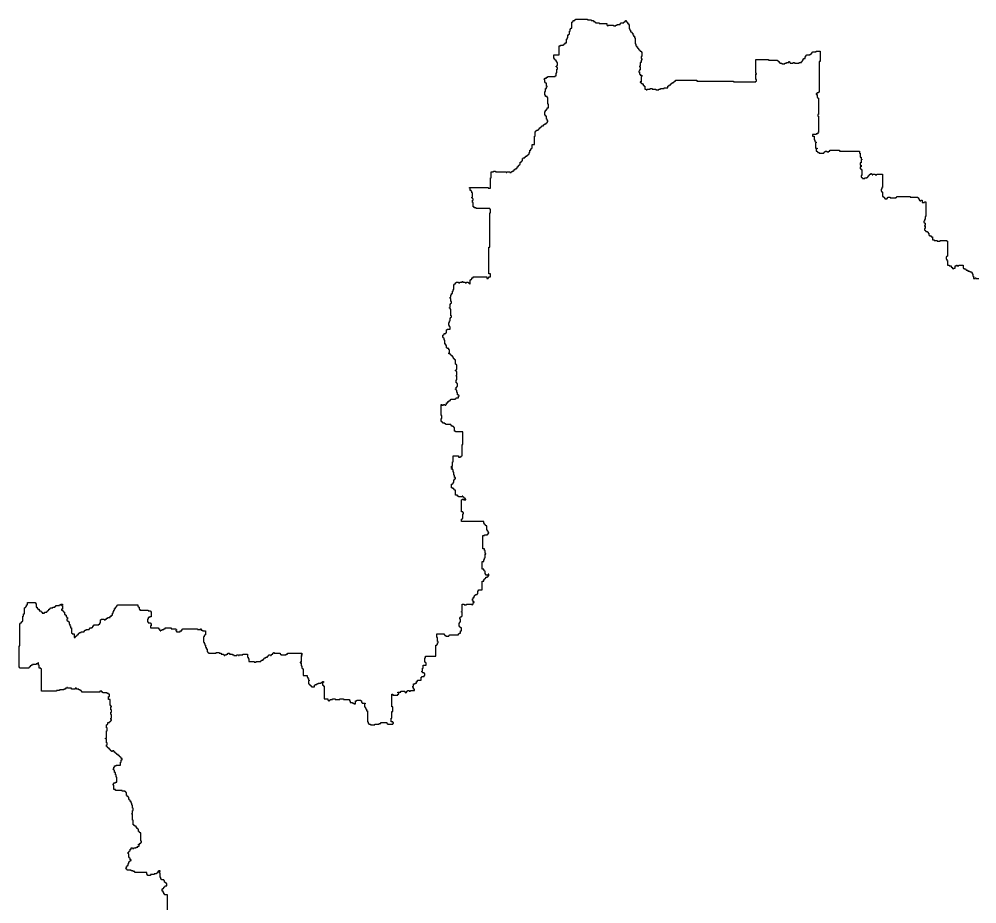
# Model space of a CAD drawing. Header units: inches. Extents: x -98695 to 376223, y 1122520 to 1501782.
# Drawn here: x -97800 to -58184, y 1449612 to 1486235 of the extents above; entities that cross this region are included whole.
import ezdxf

# ---------------------------------------------------------------- set-up
doc = ezdxf.new("R2010")
doc.units = ezdxf.units.IN
doc.header["$MEASUREMENT"] = 0
doc.layers.add('subs1', color=7, linetype='Continuous', true_color=0xc8dcf7)

msp = doc.modelspace()

# ---------------------------------------------------------------- linework, layer by layer
at = {"layer": 'subs1'}
msp.add_polyline3d([(-91662, 1449219, 0), (-91662, 1449990, 0), (-91785, 1449990, 0), (-91785, 1450021, 0), (-91816, 1450021, 0), (-91816, 1450082, 0), (-91847, 1450082, 0), (-91847, 1450144, 0), (-91878, 1450144, 0), (-91878, 1450236, 0), (-91847, 1450236, 0), (-91847, 1450267, 0), (-91816, 1450267, 0), (-91816, 1450298, 0), (-91785, 1450298, 0), (-91785, 1450329, 0), (-91754, 1450329, 0), (-91754, 1450360, 0), (-91693, 1450360, 0), (-91693, 1450452, 0), (-91723, 1450452, 0), (-91723, 1450483, 0), (-91754, 1450483, 0), (-91754, 1450514, 0), (-91785, 1450514, 0), (-91785, 1450576, 0), (-91816, 1450576, 0), (-91816, 1450607, 0), (-91909, 1450607, 0), (-91909, 1450637, 0), (-91939, 1450637, 0), (-91939, 1450699, 0), (-91970, 1450699, 0), (-91970, 1450884, 0), (-92001, 1450884, 0), (-92001, 1450946, 0), (-91970, 1450946, 0), (-91970, 1450977, 0), (-92032, 1450977, 0), (-92032, 1450946, 0), (-92063, 1450946, 0), (-92063, 1450915, 0), (-92094, 1450915, 0), (-92094, 1450884, 0), (-92124, 1450884, 0), (-92124, 1450853, 0), (-92217, 1450853, 0), (-92217, 1450823, 0), (-92371, 1450823, 0), (-92371, 1450792, 0), (-92495, 1450792, 0), (-92495, 1450823, 0), (-92525, 1450823, 0), (-92525, 1450915, 0), (-93019, 1450915, 0), (-93019, 1450946, 0), (-93081, 1450946, 0), (-93081, 1450977, 0), (-93173, 1450977, 0), (-93173, 1451008, 0), (-93327, 1451008, 0), (-93327, 1451038, 0), (-93358, 1451038, 0), (-93358, 1451069, 0), (-93389, 1451069, 0), (-93389, 1451100, 0), (-93358, 1451100, 0), (-93358, 1451162, 0), (-93327, 1451162, 0), (-93327, 1451193, 0), (-93297, 1451193, 0), (-93297, 1451285, 0), (-93266, 1451285, 0), (-93266, 1451347, 0), (-93235, 1451347, 0), (-93235, 1451378, 0), (-93204, 1451378, 0), (-93204, 1451409, 0), (-93173, 1451409, 0), (-93173, 1451439, 0), (-93204, 1451439, 0), (-93204, 1451501, 0), (-93235, 1451501, 0), (-93235, 1451532, 0), (-93266, 1451532, 0), (-93266, 1451686, 0), (-93297, 1451686, 0), (-93297, 1451748, 0), (-93266, 1451748, 0), (-93266, 1451779, 0), (-93235, 1451779, 0), (-93235, 1451810, 0), (-93204, 1451810, 0), (-93204, 1451871, 0), (-93173, 1451871, 0), (-93173, 1451933, 0), (-93112, 1451933, 0), (-93112, 1451902, 0), (-93050, 1451902, 0), (-93050, 1451933, 0), (-92957, 1451933, 0), (-92957, 1451964, 0), (-92896, 1451964, 0), (-92896, 1451995, 0), (-92834, 1451995, 0), (-92834, 1452056, 0), (-92865, 1452056, 0), (-92865, 1452087, 0), (-92803, 1452087, 0), (-92803, 1452118, 0), (-92772, 1452118, 0), (-92772, 1452149, 0), (-92741, 1452149, 0), (-92741, 1452211, 0), (-92772, 1452211, 0), (-92772, 1452550, 0), (-92803, 1452550, 0), (-92803, 1452581, 0), (-92834, 1452581, 0), (-92834, 1452612, 0), (-92865, 1452612, 0), (-92865, 1452704, 0), (-92896, 1452704, 0), (-92896, 1452735, 0), (-92926, 1452735, 0), (-92926, 1452766, 0), (-92957, 1452766, 0), (-92957, 1452828, 0), (-93019, 1452828, 0), (-93019, 1452858, 0), (-93050, 1452858, 0), (-93050, 1452889, 0), (-93081, 1452889, 0), (-93081, 1453074, 0), (-93112, 1453074, 0), (-93112, 1453321, 0), (-93142, 1453321, 0), (-93142, 1453352, 0), (-93112, 1453352, 0), (-93112, 1453475, 0), (-93081, 1453475, 0), (-93081, 1453568, 0), (-93112, 1453568, 0), (-93112, 1453691, 0), (-93142, 1453691, 0), (-93142, 1453784, 0), (-93173, 1453784, 0), (-93173, 1453846, 0), (-93204, 1453846, 0), (-93204, 1453907, 0), (-93235, 1453907, 0), (-93235, 1453938, 0), (-93266, 1453938, 0), (-93266, 1454031, 0), (-93297, 1454031, 0), (-93297, 1454061, 0), (-93327, 1454061, 0), (-93327, 1454092, 0), (-93358, 1454092, 0), (-93358, 1454216, 0), (-93389, 1454216, 0), (-93389, 1454247, 0), (-93420, 1454247, 0), (-93420, 1454277, 0), (-93543, 1454277, 0), (-93543, 1454308, 0), (-93821, 1454308, 0), (-93821, 1454339, 0), (-93883, 1454339, 0), (-93883, 1454524, 0), (-93914, 1454524, 0), (-93914, 1454586, 0), (-93883, 1454586, 0), (-93883, 1454617, 0), (-93821, 1454617, 0), (-93821, 1454648, 0), (-93759, 1454648, 0), (-93759, 1454863, 0), (-93790, 1454863, 0), (-93790, 1454956, 0), (-93821, 1454956, 0), (-93821, 1455049, 0), (-93852, 1455049, 0), (-93852, 1455141, 0), (-93883, 1455141, 0), (-93883, 1455172, 0), (-93914, 1455172, 0), (-93914, 1455203, 0), (-93883, 1455203, 0), (-93883, 1455264, 0), (-93852, 1455264, 0), (-93852, 1455326, 0), (-93790, 1455326, 0), (-93790, 1455357, 0), (-93605, 1455357, 0), (-93605, 1455480, 0), (-93574, 1455480, 0), (-93574, 1455573, 0), (-93543, 1455573, 0), (-93543, 1455635, 0), (-93574, 1455635, 0), (-93574, 1455665, 0), (-93605, 1455665, 0), (-93605, 1455696, 0), (-93636, 1455696, 0), (-93636, 1455727, 0), (-93667, 1455727, 0), (-93667, 1455758, 0), (-93698, 1455758, 0), (-93698, 1455789, 0), (-93759, 1455789, 0), (-93759, 1455820, 0), (-93790, 1455820, 0), (-93790, 1455851, 0), (-93821, 1455851, 0), (-93821, 1455881, 0), (-93852, 1455881, 0), (-93852, 1455912, 0), (-93883, 1455912, 0), (-93883, 1455943, 0), (-93944, 1455943, 0), (-93944, 1455912, 0), (-93975, 1455912, 0), (-93975, 1455943, 0), (-94006, 1455943, 0), (-94006, 1455974, 0), (-94037, 1455974, 0), (-94037, 1456005, 0), (-94068, 1456005, 0), (-94068, 1456036, 0), (-94099, 1456036, 0), (-94099, 1456067, 0), (-94129, 1456067, 0), (-94129, 1456097, 0), (-94160, 1456097, 0), (-94160, 1456128, 0), (-94191, 1456128, 0), (-94191, 1456190, 0), (-94160, 1456190, 0), (-94160, 1456282, 0), (-94191, 1456282, 0), (-94191, 1456437, 0), (-94222, 1456437, 0), (-94222, 1456468, 0), (-94191, 1456468, 0), (-94191, 1456776, 0), (-94160, 1456776, 0), (-94160, 1456899, 0), (-94191, 1456899, 0), (-94191, 1457023, 0), (-94160, 1457023, 0), (-94160, 1457054, 0), (-94129, 1457054, 0), (-94129, 1457115, 0), (-94068, 1457115, 0), (-94068, 1457146, 0), (-94037, 1457146, 0), (-94037, 1457177, 0), (-94006, 1457177, 0), (-94006, 1457208, 0), (-93975, 1457208, 0), (-93975, 1457239, 0), (-94006, 1457239, 0), (-94006, 1457300, 0), (-93975, 1457300, 0), (-93975, 1457455, 0), (-94006, 1457455, 0), (-94006, 1457547, 0), (-93975, 1457547, 0), (-93975, 1457640, 0), (-94006, 1457640, 0), (-94006, 1457763, 0), (-93975, 1457763, 0), (-93975, 1457794, 0), (-94006, 1457794, 0), (-94006, 1457825, 0), (-94037, 1457825, 0), (-94037, 1458072, 0), (-94099, 1458072, 0), (-94099, 1458195, 0), (-94068, 1458195, 0), (-94068, 1458287, 0), (-94099, 1458287, 0), (-94099, 1458318, 0), (-94160, 1458318, 0), (-94160, 1458349, 0), (-94345, 1458349, 0), (-94345, 1458380, 0), (-94376, 1458380, 0), (-94376, 1458411, 0), (-94469, 1458411, 0), (-94469, 1458380, 0), (-95209, 1458380, 0), (-95209, 1458411, 0), (-95240, 1458411, 0), (-95240, 1458442, 0), (-95271, 1458442, 0), (-95271, 1458473, 0), (-95333, 1458473, 0), (-95333, 1458503, 0), (-95425, 1458503, 0), (-95425, 1458534, 0), (-95487, 1458534, 0), (-95487, 1458503, 0), (-95641, 1458503, 0), (-95641, 1458534, 0), (-95795, 1458534, 0), (-95795, 1458565, 0), (-95826, 1458565, 0), (-95826, 1458534, 0), (-95888, 1458534, 0), (-95888, 1458503, 0), (-95949, 1458503, 0), (-95949, 1458473, 0), (-96135, 1458473, 0), (-96135, 1458442, 0), (-96258, 1458442, 0), (-96258, 1458411, 0), (-96875, 1458411, 0), (-96875, 1459336, 0), (-96906, 1459336, 0), (-96906, 1459367, 0), (-96967, 1459367, 0), (-96967, 1459491, 0), (-96998, 1459491, 0), (-96998, 1459583, 0), (-97029, 1459583, 0), (-97029, 1459552, 0), (-97091, 1459552, 0), (-97091, 1459521, 0), (-97245, 1459521, 0), (-97245, 1459491, 0), (-97307, 1459491, 0), (-97307, 1459460, 0), (-97338, 1459460, 0), (-97338, 1459429, 0), (-97368, 1459429, 0), (-97368, 1459398, 0), (-97399, 1459398, 0), (-97399, 1459367, 0), (-97769, 1459367, 0), (-97769, 1459398, 0), (-97800, 1459398, 0), (-97800, 1460293, 0), (-97769, 1460293, 0), (-97769, 1461218, 0), (-97739, 1461218, 0), (-97739, 1461249, 0), (-97708, 1461249, 0), (-97708, 1461280, 0), (-97677, 1461280, 0), (-97677, 1461310, 0), (-97646, 1461310, 0), (-97646, 1461526, 0), (-97615, 1461526, 0), (-97615, 1461619, 0), (-97584, 1461619, 0), (-97584, 1461866, 0), (-97553, 1461866, 0), (-97553, 1461897, 0), (-97523, 1461897, 0), (-97523, 1461927, 0), (-97492, 1461927, 0), (-97492, 1461989, 0), (-97461, 1461989, 0), (-97461, 1462082, 0), (-97122, 1462082, 0), (-97122, 1462051, 0), (-97091, 1462051, 0), (-97091, 1461897, 0), (-97060, 1461897, 0), (-97060, 1461835, 0), (-97029, 1461835, 0), (-97029, 1461804, 0), (-96967, 1461804, 0), (-96967, 1461742, 0), (-96906, 1461742, 0), (-96906, 1461711, 0), (-96875, 1461711, 0), (-96875, 1461681, 0), (-96844, 1461681, 0), (-96844, 1461650, 0), (-96751, 1461650, 0), (-96751, 1461681, 0), (-96659, 1461681, 0), (-96659, 1461711, 0), (-96628, 1461711, 0), (-96628, 1461742, 0), (-96597, 1461742, 0), (-96597, 1461773, 0), (-96566, 1461773, 0), (-96566, 1461804, 0), (-96536, 1461804, 0), (-96536, 1461835, 0), (-96505, 1461835, 0), (-96505, 1461866, 0), (-96412, 1461866, 0), (-96412, 1461897, 0), (-96320, 1461897, 0), (-96320, 1461927, 0), (-96289, 1461927, 0), (-96289, 1461958, 0), (-96135, 1461958, 0), (-96135, 1461989, 0), (-96073, 1461989, 0), (-96073, 1462020, 0), (-96011, 1462020, 0), (-96011, 1461989, 0), (-96042, 1461989, 0), (-96042, 1461958, 0), (-96011, 1461958, 0), (-96011, 1461804, 0), (-96042, 1461804, 0), (-96042, 1461773, 0), (-96011, 1461773, 0), (-96011, 1461742, 0), (-95980, 1461742, 0), (-95980, 1461711, 0), (-95949, 1461711, 0), (-95949, 1461681, 0), (-95919, 1461681, 0), (-95919, 1461588, 0), (-95888, 1461588, 0), (-95888, 1461557, 0), (-95857, 1461557, 0), (-95857, 1461496, 0), (-95826, 1461496, 0), (-95826, 1461465, 0), (-95795, 1461465, 0), (-95795, 1461403, 0), (-95826, 1461403, 0), (-95826, 1461341, 0), (-95795, 1461341, 0), (-95795, 1461310, 0), (-95764, 1461310, 0), (-95764, 1461280, 0), (-95734, 1461280, 0), (-95734, 1461187, 0), (-95703, 1461187, 0), (-95703, 1461125, 0), (-95672, 1461125, 0), (-95672, 1461033, 0), (-95641, 1461033, 0), (-95641, 1460817, 0), (-95610, 1460817, 0), (-95610, 1460786, 0), (-95518, 1460786, 0), (-95518, 1460632, 0), (-95487, 1460632, 0), (-95487, 1460663, 0), (-95456, 1460663, 0), (-95456, 1460694, 0), (-95425, 1460694, 0), (-95425, 1460724, 0), (-95394, 1460724, 0), (-95394, 1460755, 0), (-95363, 1460755, 0), (-95363, 1460786, 0), (-95333, 1460786, 0), (-95333, 1460817, 0), (-95302, 1460817, 0), (-95302, 1460848, 0), (-95240, 1460848, 0), (-95240, 1460879, 0), (-95117, 1460879, 0), (-95117, 1460909, 0), (-95086, 1460909, 0), (-95086, 1460940, 0), (-95024, 1460940, 0), (-95024, 1460971, 0), (-94901, 1460971, 0), (-94901, 1461002, 0), (-94870, 1461002, 0), (-94870, 1461033, 0), (-94777, 1461033, 0), (-94777, 1461064, 0), (-94746, 1461064, 0), (-94746, 1461125, 0), (-94716, 1461125, 0), (-94716, 1461156, 0), (-94500, 1461156, 0), (-94500, 1461187, 0), (-94469, 1461187, 0), (-94469, 1461249, 0), (-94438, 1461249, 0), (-94438, 1461372, 0), (-94407, 1461372, 0), (-94407, 1461403, 0), (-94284, 1461403, 0), (-94284, 1461372, 0), (-94222, 1461372, 0), (-94222, 1461403, 0), (-94191, 1461403, 0), (-94191, 1461434, 0), (-94129, 1461434, 0), (-94129, 1461465, 0), (-94037, 1461465, 0), (-94037, 1461526, 0), (-93975, 1461526, 0), (-93975, 1461557, 0), (-93944, 1461557, 0), (-93944, 1461650, 0), (-93914, 1461650, 0), (-93914, 1461711, 0), (-93883, 1461711, 0), (-93883, 1461773, 0), (-93852, 1461773, 0), (-93852, 1461835, 0), (-93821, 1461835, 0), (-93821, 1461897, 0), (-93790, 1461897, 0), (-93790, 1461927, 0), (-93759, 1461927, 0), (-93759, 1461958, 0), (-93728, 1461958, 0), (-93728, 1461989, 0), (-92896, 1461989, 0), (-92896, 1461927, 0), (-92865, 1461927, 0), (-92865, 1461897, 0), (-92834, 1461897, 0), (-92834, 1461804, 0), (-92803, 1461804, 0), (-92803, 1461773, 0), (-92464, 1461773, 0), (-92464, 1461742, 0), (-92371, 1461742, 0), (-92371, 1461711, 0), (-92340, 1461711, 0), (-92340, 1461496, 0), (-92402, 1461496, 0), (-92402, 1461465, 0), (-92464, 1461465, 0), (-92464, 1461403, 0), (-92495, 1461403, 0), (-92495, 1461280, 0), (-92464, 1461280, 0), (-92464, 1461249, 0), (-92371, 1461249, 0), (-92371, 1461218, 0), (-92340, 1461218, 0), (-92340, 1461125, 0), (-92371, 1461125, 0), (-92371, 1461033, 0), (-92032, 1461033, 0), (-92032, 1461002, 0), (-92001, 1461002, 0), (-92001, 1460940, 0), (-91970, 1460940, 0), (-91970, 1460909, 0), (-91939, 1460909, 0), (-91939, 1460940, 0), (-91878, 1460940, 0), (-91878, 1460971, 0), (-91816, 1460971, 0), (-91816, 1461002, 0), (-91754, 1461002, 0), (-91754, 1461033, 0), (-91508, 1461033, 0), (-91508, 1461002, 0), (-91322, 1461002, 0), (-91322, 1460971, 0), (-91292, 1460971, 0), (-91292, 1460940, 0), (-91322, 1460940, 0), (-91322, 1460909, 0), (-91292, 1460909, 0), (-91292, 1460879, 0), (-91137, 1460879, 0), (-91137, 1460909, 0), (-91076, 1460909, 0), (-91076, 1460971, 0), (-91045, 1460971, 0), (-91045, 1461002, 0), (-90428, 1461002, 0), (-90428, 1460971, 0), (-90304, 1460971, 0), (-90304, 1461002, 0), (-90274, 1461002, 0), (-90274, 1460940, 0), (-90212, 1460940, 0), (-90212, 1460909, 0), (-90089, 1460909, 0), (-90089, 1460755, 0), (-90119, 1460755, 0), (-90119, 1460724, 0), (-90150, 1460724, 0), (-90150, 1460663, 0), (-90181, 1460663, 0), (-90181, 1460447, 0), (-90150, 1460447, 0), (-90150, 1460385, 0), (-90119, 1460385, 0), (-90119, 1460323, 0), (-90089, 1460323, 0), (-90089, 1460231, 0), (-90058, 1460231, 0), (-90058, 1460169, 0), (-90027, 1460169, 0), (-90027, 1460046, 0), (-89996, 1460046, 0), (-89996, 1460015, 0), (-89965, 1460015, 0), (-89965, 1459984, 0), (-89657, 1459984, 0), (-89657, 1460015, 0), (-89533, 1460015, 0), (-89533, 1459984, 0), (-89441, 1459984, 0), (-89441, 1459953, 0), (-89348, 1459953, 0), (-89348, 1459922, 0), (-89317, 1459922, 0), (-89317, 1459892, 0), (-89287, 1459892, 0), (-89287, 1459922, 0), (-89225, 1459922, 0), (-89225, 1459953, 0), (-89163, 1459953, 0), (-89163, 1459984, 0), (-89101, 1459984, 0), (-89101, 1459953, 0), (-88978, 1459953, 0), (-88978, 1459922, 0), (-88916, 1459922, 0), (-88916, 1459892, 0), (-88793, 1459892, 0), (-88793, 1459922, 0), (-88731, 1459922, 0), (-88731, 1459892, 0), (-88700, 1459892, 0), (-88700, 1459922, 0), (-88546, 1459922, 0), (-88546, 1459953, 0), (-88361, 1459953, 0), (-88361, 1459830, 0), (-88330, 1459830, 0), (-88330, 1459768, 0), (-88299, 1459768, 0), (-88299, 1459645, 0), (-88084, 1459645, 0), (-88084, 1459614, 0), (-87991, 1459614, 0), (-87991, 1459645, 0), (-87806, 1459645, 0), (-87806, 1459676, 0), (-87775, 1459676, 0), (-87775, 1459706, 0), (-87713, 1459706, 0), (-87713, 1459737, 0), (-87683, 1459737, 0), (-87683, 1459768, 0), (-87652, 1459768, 0), (-87652, 1459799, 0), (-87590, 1459799, 0), (-87590, 1459830, 0), (-87528, 1459830, 0), (-87528, 1459861, 0), (-87497, 1459861, 0), (-87497, 1459892, 0), (-87467, 1459892, 0), (-87467, 1459922, 0), (-87405, 1459922, 0), (-87405, 1459892, 0), (-87374, 1459892, 0), (-87374, 1459922, 0), (-87343, 1459922, 0), (-87343, 1459953, 0), (-87312, 1459953, 0), (-87312, 1459984, 0), (-87281, 1459984, 0), (-87281, 1460015, 0), (-87251, 1460015, 0), (-87251, 1459984, 0), (-87004, 1459984, 0), (-87004, 1459953, 0), (-86973, 1459953, 0), (-86973, 1459922, 0), (-86757, 1459922, 0), (-86757, 1459953, 0), (-86695, 1459953, 0), (-86695, 1459984, 0), (-86109, 1459984, 0), (-86109, 1459922, 0), (-86140, 1459922, 0), (-86140, 1459892, 0), (-86109, 1459892, 0), (-86109, 1459861, 0), (-86140, 1459861, 0), (-86140, 1459614, 0), (-86171, 1459614, 0), (-86171, 1459583, 0), (-86140, 1459583, 0), (-86140, 1459460, 0), (-86109, 1459460, 0), (-86109, 1459367, 0), (-86078, 1459367, 0), (-86078, 1459336, 0), (-86048, 1459336, 0), (-86048, 1459059, 0), (-85893, 1459059, 0), (-85893, 1458997, 0), (-85863, 1458997, 0), (-85863, 1458935, 0), (-85832, 1458935, 0), (-85832, 1458874, 0), (-85801, 1458874, 0), (-85801, 1458843, 0), (-85832, 1458843, 0), (-85832, 1458719, 0), (-85801, 1458719, 0), (-85801, 1458688, 0), (-85770, 1458688, 0), (-85770, 1458658, 0), (-85739, 1458658, 0), (-85739, 1458627, 0), (-85708, 1458627, 0), (-85708, 1458596, 0), (-85585, 1458596, 0), (-85585, 1458658, 0), (-85554, 1458658, 0), (-85554, 1458688, 0), (-85492, 1458688, 0), (-85492, 1458719, 0), (-85431, 1458719, 0), (-85431, 1458750, 0), (-85307, 1458750, 0), (-85307, 1458781, 0), (-85246, 1458781, 0), (-85246, 1458658, 0), (-85215, 1458658, 0), (-85215, 1458627, 0), (-85184, 1458627, 0), (-85184, 1458102, 0), (-85030, 1458102, 0), (-85030, 1458041, 0), (-84999, 1458041, 0), (-84999, 1458010, 0), (-84968, 1458010, 0), (-84968, 1458041, 0), (-84937, 1458041, 0), (-84937, 1458072, 0), (-84845, 1458072, 0), (-84845, 1458102, 0), (-84721, 1458102, 0), (-84721, 1458072, 0), (-84536, 1458072, 0), (-84536, 1458102, 0), (-84382, 1458102, 0), (-84382, 1458072, 0), (-84135, 1458072, 0), (-84135, 1458010, 0), (-84104, 1458010, 0), (-84104, 1457948, 0), (-84012, 1457948, 0), (-84012, 1457917, 0), (-83950, 1457917, 0), (-83950, 1457886, 0), (-83888, 1457886, 0), (-83888, 1458010, 0), (-83827, 1458010, 0), (-83827, 1458041, 0), (-83672, 1458041, 0), (-83672, 1458010, 0), (-83642, 1458010, 0), (-83642, 1457948, 0), (-83611, 1457948, 0), (-83611, 1457917, 0), (-83487, 1457917, 0), (-83487, 1457886, 0), (-83518, 1457886, 0), (-83518, 1457763, 0), (-83487, 1457763, 0), (-83487, 1457732, 0), (-83456, 1457732, 0), (-83456, 1457671, 0), (-83426, 1457671, 0), (-83426, 1457609, 0), (-83395, 1457609, 0), (-83395, 1457146, 0), (-83364, 1457146, 0), (-83364, 1457084, 0), (-83333, 1457084, 0), (-83333, 1457054, 0), (-83271, 1457054, 0), (-83271, 1457023, 0), (-83086, 1457023, 0), (-83086, 1457054, 0), (-82901, 1457054, 0), (-82901, 1457084, 0), (-82840, 1457084, 0), (-82840, 1457115, 0), (-82593, 1457115, 0), (-82593, 1457084, 0), (-82562, 1457084, 0), (-82562, 1457054, 0), (-82346, 1457054, 0), (-82346, 1457084, 0), (-82315, 1457084, 0), (-82315, 1457115, 0), (-82346, 1457115, 0), (-82346, 1457146, 0), (-82408, 1457146, 0), (-82408, 1457300, 0), (-82377, 1457300, 0), (-82377, 1457578, 0), (-82346, 1457578, 0), (-82346, 1457763, 0), (-82377, 1457763, 0), (-82377, 1458287, 0), (-82346, 1458287, 0), (-82346, 1458257, 0), (-82130, 1458257, 0), (-82130, 1458287, 0), (-82099, 1458287, 0), (-82099, 1458349, 0), (-82130, 1458349, 0), (-82130, 1458380, 0), (-82007, 1458380, 0), (-82007, 1458411, 0), (-81852, 1458411, 0), (-81852, 1458380, 0), (-81822, 1458380, 0), (-81822, 1458349, 0), (-81791, 1458349, 0), (-81791, 1458380, 0), (-81760, 1458380, 0), (-81760, 1458411, 0), (-81729, 1458411, 0), (-81729, 1458442, 0), (-81667, 1458442, 0), (-81667, 1458411, 0), (-81606, 1458411, 0), (-81606, 1458442, 0), (-81451, 1458442, 0), (-81451, 1458503, 0), (-81482, 1458503, 0), (-81482, 1458565, 0), (-81513, 1458565, 0), (-81513, 1458627, 0), (-81482, 1458627, 0), (-81482, 1458719, 0), (-81421, 1458719, 0), (-81421, 1458750, 0), (-81359, 1458750, 0), (-81359, 1458812, 0), (-81328, 1458812, 0), (-81328, 1458874, 0), (-81174, 1458874, 0), (-81174, 1458997, 0), (-81143, 1458997, 0), (-81143, 1459028, 0), (-81050, 1459028, 0), (-81050, 1459059, 0), (-81020, 1459059, 0), (-81020, 1459151, 0), (-81050, 1459151, 0), (-81050, 1459182, 0), (-81112, 1459182, 0), (-81112, 1459213, 0), (-81143, 1459213, 0), (-81143, 1459244, 0), (-81112, 1459244, 0), (-81112, 1459367, 0), (-81081, 1459367, 0), (-81081, 1459491, 0), (-80958, 1459491, 0), (-80958, 1459583, 0), (-80989, 1459583, 0), (-80989, 1459614, 0), (-81020, 1459614, 0), (-81020, 1459799, 0), (-80989, 1459799, 0), (-80989, 1459861, 0), (-80557, 1459861, 0), (-80557, 1460323, 0), (-80526, 1460323, 0), (-80526, 1460354, 0), (-80495, 1460354, 0), (-80495, 1460416, 0), (-80464, 1460416, 0), (-80464, 1460478, 0), (-80495, 1460478, 0), (-80495, 1460632, 0), (-80526, 1460632, 0), (-80526, 1460786, 0), (-80218, 1460786, 0), (-80218, 1460755, 0), (-80187, 1460755, 0), (-80187, 1460724, 0), (-80156, 1460724, 0), (-80156, 1460694, 0), (-80032, 1460694, 0), (-80032, 1460724, 0), (-80002, 1460724, 0), (-80002, 1460755, 0), (-79631, 1460755, 0), (-79631, 1460786, 0), (-79601, 1460786, 0), (-79601, 1460817, 0), (-79539, 1460817, 0), (-79539, 1460909, 0), (-79508, 1460909, 0), (-79508, 1461033, 0), (-79539, 1461033, 0), (-79539, 1461064, 0), (-79570, 1461064, 0), (-79570, 1461095, 0), (-79601, 1461095, 0), (-79601, 1461249, 0), (-79570, 1461249, 0), (-79570, 1461280, 0), (-79539, 1461280, 0), (-79539, 1461403, 0), (-79570, 1461403, 0), (-79570, 1461465, 0), (-79539, 1461465, 0), (-79539, 1461496, 0), (-79508, 1461496, 0), (-79508, 1461526, 0), (-79477, 1461526, 0), (-79477, 1461681, 0), (-79508, 1461681, 0), (-79508, 1461711, 0), (-79477, 1461711, 0), (-79477, 1462020, 0), (-79385, 1462020, 0), (-79385, 1461989, 0), (-79292, 1461989, 0), (-79292, 1462020, 0), (-79076, 1462020, 0), (-79076, 1461989, 0), (-79045, 1461989, 0), (-79045, 1462020, 0), (-79015, 1462020, 0), (-79015, 1462082, 0), (-78984, 1462082, 0), (-78984, 1462112, 0), (-79015, 1462112, 0), (-79015, 1462174, 0), (-79045, 1462174, 0), (-79045, 1462236, 0), (-79015, 1462236, 0), (-79015, 1462298, 0), (-78984, 1462298, 0), (-78984, 1462359, 0), (-78953, 1462359, 0), (-78953, 1462390, 0), (-78922, 1462390, 0), (-78922, 1462421, 0), (-78860, 1462421, 0), (-78860, 1462452, 0), (-78829, 1462452, 0), (-78829, 1462575, 0), (-78799, 1462575, 0), (-78799, 1462606, 0), (-78644, 1462606, 0), (-78644, 1462976, 0), (-78583, 1462976, 0), (-78583, 1463038, 0), (-78552, 1463038, 0), (-78552, 1463069, 0), (-78521, 1463069, 0), (-78521, 1463100, 0), (-78490, 1463100, 0), (-78490, 1463130, 0), (-78428, 1463130, 0), (-78428, 1463161, 0), (-78398, 1463161, 0), (-78398, 1463192, 0), (-78367, 1463192, 0), (-78367, 1463254, 0), (-78398, 1463254, 0), (-78398, 1463223, 0), (-78490, 1463223, 0), (-78490, 1463254, 0), (-78521, 1463254, 0), (-78521, 1463377, 0), (-78552, 1463377, 0), (-78552, 1463408, 0), (-78583, 1463408, 0), (-78583, 1463470, 0), (-78644, 1463470, 0), (-78644, 1463778, 0), (-78583, 1463778, 0), (-78583, 1463871, 0), (-78552, 1463871, 0), (-78552, 1463932, 0), (-78521, 1463932, 0), (-78521, 1464087, 0), (-78490, 1464087, 0), (-78490, 1464118, 0), (-78521, 1464118, 0), (-78521, 1464241, 0), (-78552, 1464241, 0), (-78552, 1464303, 0), (-78614, 1464303, 0), (-78614, 1464858, 0), (-78552, 1464858, 0), (-78552, 1464889, 0), (-78428, 1464889, 0), (-78428, 1464920, 0), (-78398, 1464920, 0), (-78398, 1464950, 0), (-78367, 1464950, 0), (-78367, 1464981, 0), (-78398, 1464981, 0), (-78398, 1465043, 0), (-78428, 1465043, 0), (-78428, 1465074, 0), (-78459, 1465074, 0), (-78459, 1465259, 0), (-78490, 1465259, 0), (-78490, 1465290, 0), (-78521, 1465290, 0), (-78521, 1465321, 0), (-78552, 1465321, 0), (-78552, 1465351, 0), (-78583, 1465351, 0), (-78583, 1465444, 0), (-79508, 1465444, 0), (-79508, 1465536, 0), (-79477, 1465536, 0), (-79477, 1465567, 0), (-79446, 1465567, 0), (-79446, 1465752, 0), (-79416, 1465752, 0), (-79416, 1465814, 0), (-79446, 1465814, 0), (-79446, 1465845, 0), (-79508, 1465845, 0), (-79508, 1466339, 0), (-79477, 1466339, 0), (-79477, 1466369, 0), (-79416, 1466369, 0), (-79416, 1466339, 0), (-79323, 1466339, 0), (-79323, 1466369, 0), (-79354, 1466369, 0), (-79354, 1466400, 0), (-79385, 1466400, 0), (-79385, 1466431, 0), (-79416, 1466431, 0), (-79416, 1466462, 0), (-79446, 1466462, 0), (-79446, 1466493, 0), (-79477, 1466493, 0), (-79477, 1466462, 0), (-79631, 1466462, 0), (-79631, 1466493, 0), (-79662, 1466493, 0), (-79662, 1466524, 0), (-79755, 1466524, 0), (-79755, 1466740, 0), (-79786, 1466740, 0), (-79786, 1466770, 0), (-79817, 1466770, 0), (-79817, 1466801, 0), (-79878, 1466801, 0), (-79878, 1466832, 0), (-79909, 1466832, 0), (-79909, 1466986, 0), (-79878, 1466986, 0), (-79878, 1467017, 0), (-79847, 1467017, 0), (-79847, 1467048, 0), (-79817, 1467048, 0), (-79817, 1467171, 0), (-79786, 1467171, 0), (-79786, 1467202, 0), (-79755, 1467202, 0), (-79755, 1467264, 0), (-79786, 1467264, 0), (-79786, 1467356, 0), (-79817, 1467356, 0), (-79817, 1467480, 0), (-79847, 1467480, 0), (-79847, 1467572, 0), (-79878, 1467572, 0), (-79878, 1467603, 0), (-79909, 1467603, 0), (-79909, 1467634, 0), (-79878, 1467634, 0), (-79878, 1467665, 0), (-79909, 1467665, 0), (-79909, 1467727, 0), (-79878, 1467727, 0), (-79878, 1467912, 0), (-79847, 1467912, 0), (-79847, 1468158, 0), (-79631, 1468158, 0), (-79631, 1468097, 0), (-79539, 1468097, 0), (-79539, 1468128, 0), (-79508, 1468128, 0), (-79508, 1468158, 0), (-79477, 1468158, 0), (-79477, 1468621, 0), (-79446, 1468621, 0), (-79446, 1469146, 0), (-79755, 1469146, 0), (-79755, 1469176, 0), (-79786, 1469176, 0), (-79786, 1469331, 0), (-79817, 1469331, 0), (-79817, 1469361, 0), (-79847, 1469361, 0), (-79847, 1469392, 0), (-79909, 1469392, 0), (-79909, 1469423, 0), (-79940, 1469423, 0), (-79940, 1469454, 0), (-80156, 1469454, 0), (-80156, 1469485, 0), (-80187, 1469485, 0), (-80187, 1469516, 0), (-80279, 1469516, 0), (-80279, 1469547, 0), (-80310, 1469547, 0), (-80310, 1469577, 0), (-80341, 1469577, 0), (-80341, 1469701, 0), (-80310, 1469701, 0), (-80310, 1469824, 0), (-80341, 1469824, 0), (-80341, 1470287, 0), (-80310, 1470287, 0), (-80310, 1470256, 0), (-80248, 1470256, 0), (-80248, 1470287, 0), (-80187, 1470287, 0), (-80187, 1470256, 0), (-80156, 1470256, 0), (-80156, 1470287, 0), (-80125, 1470287, 0), (-80125, 1470349, 0), (-80063, 1470349, 0), (-80063, 1470410, 0), (-80032, 1470410, 0), (-80032, 1470441, 0), (-79971, 1470441, 0), (-79971, 1470472, 0), (-79940, 1470472, 0), (-79940, 1470503, 0), (-79755, 1470503, 0), (-79755, 1470534, 0), (-79724, 1470534, 0), (-79724, 1470565, 0), (-79631, 1470565, 0), (-79631, 1470626, 0), (-79601, 1470626, 0), (-79601, 1470657, 0), (-79631, 1470657, 0), (-79631, 1470688, 0), (-79662, 1470688, 0), (-79662, 1470780, 0), (-79693, 1470780, 0), (-79693, 1470873, 0), (-79724, 1470873, 0), (-79724, 1470904, 0), (-79755, 1470904, 0), (-79755, 1470935, 0), (-79724, 1470935, 0), (-79724, 1470996, 0), (-79693, 1470996, 0), (-79693, 1471027, 0), (-79662, 1471027, 0), (-79662, 1471151, 0), (-79693, 1471151, 0), (-79693, 1471181, 0), (-79724, 1471181, 0), (-79724, 1471305, 0), (-79693, 1471305, 0), (-79693, 1471459, 0), (-79724, 1471459, 0), (-79724, 1471490, 0), (-79693, 1471490, 0), (-79693, 1471644, 0), (-79724, 1471644, 0), (-79724, 1471675, 0), (-79755, 1471675, 0), (-79755, 1471706, 0), (-79724, 1471706, 0), (-79724, 1471737, 0), (-79693, 1471737, 0), (-79693, 1471922, 0), (-79724, 1471922, 0), (-79724, 1471953, 0), (-79755, 1471953, 0), (-79755, 1472138, 0), (-79786, 1472138, 0), (-79786, 1472169, 0), (-79817, 1472169, 0), (-79817, 1472199, 0), (-79847, 1472199, 0), (-79847, 1472261, 0), (-79878, 1472261, 0), (-79878, 1472292, 0), (-79909, 1472292, 0), (-79909, 1472323, 0), (-79940, 1472323, 0), (-79940, 1472354, 0), (-79971, 1472354, 0), (-79971, 1472384, 0), (-80032, 1472384, 0), (-80032, 1472415, 0), (-80002, 1472415, 0), (-80002, 1472539, 0), (-80032, 1472539, 0), (-80032, 1472600, 0), (-80094, 1472600, 0), (-80094, 1472631, 0), (-80125, 1472631, 0), (-80125, 1472724, 0), (-80156, 1472724, 0), (-80156, 1472785, 0), (-80187, 1472785, 0), (-80187, 1472940, 0), (-80218, 1472940, 0), (-80218, 1473032, 0), (-80248, 1473032, 0), (-80248, 1473063, 0), (-80279, 1473063, 0), (-80279, 1473156, 0), (-80248, 1473156, 0), (-80248, 1473186, 0), (-80218, 1473186, 0), (-80218, 1473217, 0), (-80156, 1473217, 0), (-80156, 1473248, 0), (-80125, 1473248, 0), (-80125, 1473372, 0), (-80094, 1473372, 0), (-80094, 1473402, 0), (-79971, 1473402, 0), (-79971, 1473495, 0), (-80002, 1473495, 0), (-80002, 1473557, 0), (-80032, 1473557, 0), (-80032, 1473680, 0), (-80002, 1473680, 0), (-80002, 1473742, 0), (-79971, 1473742, 0), (-79971, 1473865, 0), (-79940, 1473865, 0), (-79940, 1473896, 0), (-79909, 1473896, 0), (-79909, 1473958, 0), (-79940, 1473958, 0), (-79940, 1474235, 0), (-79971, 1474235, 0), (-79971, 1474266, 0), (-80002, 1474266, 0), (-80002, 1474297, 0), (-79971, 1474297, 0), (-79971, 1474451, 0), (-79940, 1474451, 0), (-79940, 1474482, 0), (-79909, 1474482, 0), (-79909, 1474544, 0), (-79940, 1474544, 0), (-79940, 1474667, 0), (-79971, 1474667, 0), (-79971, 1474729, 0), (-79940, 1474729, 0), (-79940, 1474821, 0), (-79909, 1474821, 0), (-79909, 1474883, 0), (-79878, 1474883, 0), (-79878, 1474976, 0), (-79847, 1474976, 0), (-79847, 1475037, 0), (-79817, 1475037, 0), (-79817, 1475253, 0), (-79786, 1475253, 0), (-79786, 1475284, 0), (-79755, 1475284, 0), (-79755, 1475315, 0), (-79724, 1475315, 0), (-79724, 1475346, 0), (-79631, 1475346, 0), (-79631, 1475315, 0), (-79570, 1475315, 0), (-79570, 1475346, 0), (-79477, 1475346, 0), (-79477, 1475377, 0), (-79446, 1475377, 0), (-79446, 1475346, 0), (-79354, 1475346, 0), (-79354, 1475315, 0), (-79292, 1475315, 0), (-79292, 1475346, 0), (-79230, 1475346, 0), (-79230, 1475315, 0), (-79169, 1475315, 0), (-79169, 1475284, 0), (-79138, 1475284, 0), (-79138, 1475438, 0), (-79107, 1475438, 0), (-79107, 1475469, 0), (-79076, 1475469, 0), (-79076, 1475531, 0), (-79015, 1475531, 0), (-79015, 1475562, 0), (-78459, 1475562, 0), (-78459, 1475500, 0), (-78398, 1475500, 0), (-78398, 1475531, 0), (-78367, 1475531, 0), (-78367, 1475562, 0), (-78305, 1475562, 0), (-78305, 1475685, 0), (-78367, 1475685, 0), (-78367, 1476796, 0), (-78336, 1476796, 0), (-78336, 1478215, 0), (-78305, 1478215, 0), (-78305, 1478369, 0), (-78336, 1478369, 0), (-78336, 1478400, 0), (-78891, 1478400, 0), (-78891, 1478430, 0), (-78984, 1478430, 0), (-78984, 1478461, 0), (-79015, 1478461, 0), (-79015, 1478646, 0), (-79045, 1478646, 0), (-79045, 1478739, 0), (-79015, 1478739, 0), (-79015, 1478801, 0), (-79045, 1478801, 0), (-79045, 1478831, 0), (-79076, 1478831, 0), (-79076, 1478862, 0), (-79045, 1478862, 0), (-79045, 1479047, 0), (-79076, 1479047, 0), (-79076, 1479109, 0), (-79107, 1479109, 0), (-79107, 1479140, 0), (-79138, 1479140, 0), (-79138, 1479232, 0), (-79169, 1479232, 0), (-79169, 1479263, 0), (-78398, 1479263, 0), (-78398, 1479232, 0), (-78305, 1479232, 0), (-78305, 1479664, 0), (-78274, 1479664, 0), (-78274, 1479911, 0), (-78182, 1479911, 0), (-78182, 1479942, 0), (-78089, 1479942, 0), (-78089, 1479911, 0), (-77657, 1479911, 0), (-77657, 1479880, 0), (-77626, 1479880, 0), (-77626, 1479911, 0), (-77503, 1479911, 0), (-77503, 1479880, 0), (-77441, 1479880, 0), (-77441, 1479911, 0), (-77411, 1479911, 0), (-77411, 1479942, 0), (-77349, 1479942, 0), (-77349, 1479973, 0), (-77318, 1479973, 0), (-77318, 1480004, 0), (-77287, 1480004, 0), (-77287, 1480034, 0), (-77225, 1480034, 0), (-77225, 1480065, 0), (-77195, 1480065, 0), (-77195, 1480127, 0), (-77164, 1480127, 0), (-77164, 1480158, 0), (-77133, 1480158, 0), (-77133, 1480189, 0), (-77102, 1480189, 0), (-77102, 1480220, 0), (-77071, 1480220, 0), (-77071, 1480312, 0), (-77040, 1480312, 0), (-77040, 1480343, 0), (-77009, 1480343, 0), (-77009, 1480374, 0), (-76979, 1480374, 0), (-76979, 1480466, 0), (-76948, 1480466, 0), (-76948, 1480497, 0), (-76886, 1480497, 0), (-76886, 1480528, 0), (-76855, 1480528, 0), (-76855, 1480559, 0), (-76794, 1480559, 0), (-76794, 1480590, 0), (-76763, 1480590, 0), (-76763, 1480621, 0), (-76732, 1480621, 0), (-76732, 1480651, 0), (-76701, 1480651, 0), (-76701, 1480713, 0), (-76670, 1480713, 0), (-76670, 1480806, 0), (-76639, 1480806, 0), (-76639, 1480867, 0), (-76608, 1480867, 0), (-76608, 1480898, 0), (-76578, 1480898, 0), (-76578, 1481052, 0), (-76485, 1481052, 0), (-76485, 1481392, 0), (-76454, 1481392, 0), (-76454, 1481577, 0), (-76423, 1481577, 0), (-76423, 1481608, 0), (-76393, 1481608, 0), (-76393, 1481639, 0), (-76331, 1481639, 0), (-76331, 1481669, 0), (-76300, 1481669, 0), (-76300, 1481700, 0), (-76269, 1481700, 0), (-76269, 1481731, 0), (-76238, 1481731, 0), (-76238, 1481762, 0), (-76207, 1481762, 0), (-76207, 1481793, 0), (-76177, 1481793, 0), (-76177, 1481824, 0), (-76115, 1481824, 0), (-76115, 1481854, 0), (-76084, 1481854, 0), (-76084, 1481885, 0), (-76022, 1481885, 0), (-76022, 1481916, 0), (-75992, 1481916, 0), (-75992, 1481947, 0), (-75961, 1481947, 0), (-75961, 1481978, 0), (-75930, 1481978, 0), (-75930, 1482040, 0), (-75961, 1482040, 0), (-75961, 1482101, 0), (-75992, 1482101, 0), (-75992, 1482225, 0), (-76022, 1482225, 0), (-76022, 1482255, 0), (-76053, 1482255, 0), (-76053, 1482410, 0), (-76022, 1482410, 0), (-76022, 1482471, 0), (-75992, 1482471, 0), (-75992, 1482502, 0), (-75961, 1482502, 0), (-75961, 1482564, 0), (-75899, 1482564, 0), (-75899, 1482718, 0), (-75930, 1482718, 0), (-75930, 1482996, 0), (-75961, 1482996, 0), (-75961, 1483027, 0), (-76022, 1483027, 0), (-76022, 1483088, 0), (-76053, 1483088, 0), (-76053, 1483243, 0), (-76022, 1483243, 0), (-76022, 1483366, 0), (-75992, 1483366, 0), (-75992, 1483428, 0), (-75961, 1483428, 0), (-75961, 1483458, 0), (-75992, 1483458, 0), (-75992, 1483582, 0), (-76022, 1483582, 0), (-76022, 1483613, 0), (-76053, 1483613, 0), (-76053, 1483736, 0), (-76084, 1483736, 0), (-76084, 1483767, 0), (-76053, 1483767, 0), (-76053, 1483798, 0), (-75992, 1483798, 0), (-75992, 1483829, 0), (-75930, 1483829, 0), (-75930, 1483860, 0), (-75621, 1483860, 0), (-75621, 1483890, 0), (-75591, 1483890, 0), (-75591, 1484014, 0), (-75560, 1484014, 0), (-75560, 1484168, 0), (-75529, 1484168, 0), (-75529, 1484230, 0), (-75560, 1484230, 0), (-75560, 1484261, 0), (-75591, 1484261, 0), (-75591, 1484291, 0), (-75560, 1484291, 0), (-75560, 1484322, 0), (-75529, 1484322, 0), (-75529, 1484446, 0), (-75560, 1484446, 0), (-75560, 1484476, 0), (-75591, 1484476, 0), (-75591, 1484538, 0), (-75621, 1484538, 0), (-75621, 1484569, 0), (-75652, 1484569, 0), (-75652, 1484600, 0), (-75683, 1484600, 0), (-75683, 1484754, 0), (-75467, 1484754, 0), (-75467, 1485124, 0), (-75405, 1485124, 0), (-75405, 1485155, 0), (-75282, 1485155, 0), (-75282, 1485186, 0), (-75251, 1485186, 0), (-75251, 1485217, 0), (-75220, 1485217, 0), (-75220, 1485248, 0), (-75159, 1485248, 0), (-75159, 1485402, 0), (-75128, 1485402, 0), (-75128, 1485464, 0), (-75097, 1485464, 0), (-75097, 1485587, 0), (-75066, 1485587, 0), (-75066, 1485618, 0), (-75035, 1485618, 0), (-75035, 1485741, 0), (-75004, 1485741, 0), (-75004, 1485834, 0), (-74974, 1485834, 0), (-74974, 1485865, 0), (-74943, 1485865, 0), (-74943, 1486111, 0), (-74912, 1486111, 0), (-74912, 1486142, 0), (-74881, 1486142, 0), (-74881, 1486173, 0), (-74819, 1486173, 0), (-74819, 1486204, 0), (-74789, 1486204, 0), (-74789, 1486235, 0), (-74295, 1486235, 0), (-74295, 1486204, 0), (-74141, 1486204, 0), (-74141, 1486173, 0), (-74048, 1486173, 0), (-74048, 1486142, 0), (-73987, 1486142, 0), (-73987, 1486111, 0), (-73956, 1486111, 0), (-73956, 1486080, 0), (-73801, 1486080, 0), (-73801, 1486050, 0), (-73493, 1486050, 0), (-73493, 1485988, 0), (-73462, 1485988, 0), (-73462, 1485957, 0), (-73431, 1485957, 0), (-73431, 1485988, 0), (-73215, 1485988, 0), (-73215, 1485957, 0), (-73123, 1485957, 0), (-73123, 1485988, 0), (-73061, 1485988, 0), (-73061, 1486019, 0), (-72938, 1486019, 0), (-72938, 1486050, 0), (-72907, 1486050, 0), (-72907, 1486080, 0), (-72783, 1486080, 0), (-72783, 1486111, 0), (-72753, 1486111, 0), (-72753, 1486142, 0), (-72722, 1486142, 0), (-72722, 1486173, 0), (-72691, 1486173, 0), (-72691, 1486142, 0), (-72660, 1486142, 0), (-72660, 1486111, 0), (-72629, 1486111, 0), (-72629, 1486050, 0), (-72598, 1486050, 0), (-72598, 1486019, 0), (-72568, 1486019, 0), (-72568, 1485834, 0), (-72537, 1485834, 0), (-72537, 1485772, 0), (-72506, 1485772, 0), (-72506, 1485710, 0), (-72475, 1485710, 0), (-72475, 1485679, 0), (-72444, 1485679, 0), (-72444, 1485649, 0), (-72413, 1485649, 0), (-72413, 1485587, 0), (-72382, 1485587, 0), (-72382, 1485525, 0), (-72352, 1485525, 0), (-72352, 1485464, 0), (-72321, 1485464, 0), (-72321, 1485217, 0), (-72290, 1485217, 0), (-72290, 1485124, 0), (-72259, 1485124, 0), (-72259, 1485093, 0), (-72228, 1485093, 0), (-72228, 1485032, 0), (-72197, 1485032, 0), (-72197, 1485001, 0), (-72167, 1485001, 0), (-72167, 1484970, 0), (-72136, 1484970, 0), (-72136, 1484939, 0), (-72105, 1484939, 0), (-72105, 1484908, 0), (-72074, 1484908, 0), (-72074, 1484877, 0), (-72043, 1484877, 0), (-72043, 1484692, 0), (-72074, 1484692, 0), (-72074, 1484600, 0), (-72043, 1484600, 0), (-72043, 1484538, 0), (-72074, 1484538, 0), (-72074, 1484446, 0), (-72105, 1484446, 0), (-72105, 1484291, 0), (-72136, 1484291, 0), (-72136, 1484261, 0), (-72105, 1484261, 0), (-72105, 1484137, 0), (-72136, 1484137, 0), (-72136, 1484075, 0), (-72167, 1484075, 0), (-72167, 1484045, 0), (-72136, 1484045, 0), (-72136, 1483952, 0), (-72105, 1483952, 0), (-72105, 1483921, 0), (-72043, 1483921, 0), (-72043, 1483860, 0), (-72074, 1483860, 0), (-72074, 1483644, 0), (-72105, 1483644, 0), (-72105, 1483613, 0), (-72074, 1483613, 0), (-72074, 1483582, 0), (-72043, 1483582, 0), (-72043, 1483551, 0), (-71981, 1483551, 0), (-71981, 1483489, 0), (-71951, 1483489, 0), (-71951, 1483458, 0), (-71920, 1483458, 0), (-71920, 1483335, 0), (-71858, 1483335, 0), (-71858, 1483304, 0), (-71827, 1483304, 0), (-71827, 1483335, 0), (-71704, 1483335, 0), (-71704, 1483366, 0), (-71611, 1483366, 0), (-71611, 1483335, 0), (-71457, 1483335, 0), (-71457, 1483304, 0), (-71334, 1483304, 0), (-71334, 1483335, 0), (-71272, 1483335, 0), (-71272, 1483366, 0), (-71118, 1483366, 0), (-71118, 1483397, 0), (-70964, 1483397, 0), (-70964, 1483458, 0), (-70933, 1483458, 0), (-70933, 1483489, 0), (-70902, 1483489, 0), (-70902, 1483520, 0), (-70840, 1483520, 0), (-70840, 1483551, 0), (-70809, 1483551, 0), (-70809, 1483582, 0), (-70778, 1483582, 0), (-70778, 1483613, 0), (-70717, 1483613, 0), (-70717, 1483644, 0), (-70686, 1483644, 0), (-70686, 1483674, 0), (-70655, 1483674, 0), (-70655, 1483705, 0), (-69760, 1483705, 0), (-69760, 1483674, 0), (-68249, 1483674, 0), (-68249, 1483644, 0), (-67324, 1483644, 0), (-67324, 1483674, 0), (-67293, 1483674, 0), (-67293, 1483736, 0), (-67324, 1483736, 0), (-67324, 1483952, 0), (-67293, 1483952, 0), (-67293, 1483983, 0), (-67324, 1483983, 0), (-67324, 1484569, 0), (-66799, 1484569, 0), (-66799, 1484538, 0), (-66429, 1484538, 0), (-66429, 1484507, 0), (-66398, 1484507, 0), (-66398, 1484476, 0), (-66367, 1484476, 0), (-66367, 1484446, 0), (-66336, 1484446, 0), (-66336, 1484415, 0), (-66244, 1484415, 0), (-66244, 1484384, 0), (-66121, 1484384, 0), (-66121, 1484415, 0), (-66059, 1484415, 0), (-66059, 1484446, 0), (-65966, 1484446, 0), (-65966, 1484476, 0), (-65935, 1484476, 0), (-65935, 1484446, 0), (-65905, 1484446, 0), (-65905, 1484415, 0), (-65781, 1484415, 0), (-65781, 1484446, 0), (-65720, 1484446, 0), (-65720, 1484415, 0), (-65534, 1484415, 0), (-65534, 1484446, 0), (-65442, 1484446, 0), (-65442, 1484476, 0), (-65411, 1484476, 0), (-65411, 1484507, 0), (-65380, 1484507, 0), (-65380, 1484569, 0), (-65349, 1484569, 0), (-65349, 1484600, 0), (-65288, 1484600, 0), (-65288, 1484692, 0), (-65257, 1484692, 0), (-65257, 1484723, 0), (-65226, 1484723, 0), (-65226, 1484754, 0), (-65072, 1484754, 0), (-65072, 1484785, 0), (-65041, 1484785, 0), (-65041, 1484816, 0), (-65010, 1484816, 0), (-65010, 1484847, 0), (-64979, 1484847, 0), (-64979, 1484877, 0), (-64825, 1484877, 0), (-64825, 1484908, 0), (-64671, 1484908, 0), (-64671, 1484476, 0), (-64702, 1484476, 0), (-64702, 1483212, 0), (-64732, 1483212, 0), (-64732, 1483181, 0), (-64794, 1483181, 0), (-64794, 1483150, 0), (-64825, 1483150, 0), (-64825, 1483119, 0), (-64794, 1483119, 0), (-64794, 1482996, 0), (-64763, 1482996, 0), (-64763, 1482965, 0), (-64732, 1482965, 0), (-64732, 1482286, 0), (-64763, 1482286, 0), (-64763, 1482225, 0), (-64732, 1482225, 0), (-64732, 1481546, 0), (-64763, 1481546, 0), (-64763, 1481484, 0), (-64825, 1481484, 0), (-64825, 1481453, 0), (-64979, 1481453, 0), (-64979, 1481392, 0), (-64918, 1481392, 0), (-64918, 1481238, 0), (-64887, 1481238, 0), (-64887, 1481176, 0), (-64856, 1481176, 0), (-64856, 1481145, 0), (-64825, 1481145, 0), (-64825, 1481114, 0), (-64856, 1481114, 0), (-64856, 1480898, 0), (-64794, 1480898, 0), (-64794, 1480867, 0), (-64825, 1480867, 0), (-64825, 1480775, 0), (-64794, 1480775, 0), (-64794, 1480744, 0), (-64763, 1480744, 0), (-64763, 1480713, 0), (-64702, 1480713, 0), (-64702, 1480682, 0), (-64517, 1480682, 0), (-64517, 1480713, 0), (-64486, 1480713, 0), (-64486, 1480744, 0), (-64455, 1480744, 0), (-64455, 1480775, 0), (-64393, 1480775, 0), (-64393, 1480744, 0), (-64301, 1480744, 0), (-64301, 1480775, 0), (-64270, 1480775, 0), (-64270, 1480806, 0), (-63869, 1480806, 0), (-63869, 1480775, 0), (-63036, 1480775, 0), (-63036, 1480682, 0), (-63005, 1480682, 0), (-63005, 1480528, 0), (-62974, 1480528, 0), (-62974, 1480436, 0), (-62943, 1480436, 0), (-62943, 1480405, 0), (-62974, 1480405, 0), (-62974, 1480281, 0), (-63005, 1480281, 0), (-63005, 1480189, 0), (-62974, 1480189, 0), (-62974, 1480127, 0), (-63005, 1480127, 0), (-63005, 1480034, 0), (-62974, 1480034, 0), (-62974, 1480004, 0), (-62943, 1480004, 0), (-62943, 1479757, 0), (-62974, 1479757, 0), (-62974, 1479695, 0), (-62943, 1479695, 0), (-62943, 1479664, 0), (-62912, 1479664, 0), (-62912, 1479633, 0), (-62820, 1479633, 0), (-62820, 1479664, 0), (-62727, 1479664, 0), (-62727, 1479695, 0), (-62697, 1479695, 0), (-62697, 1479726, 0), (-62666, 1479726, 0), (-62666, 1479757, 0), (-62635, 1479757, 0), (-62635, 1479788, 0), (-62604, 1479788, 0), (-62604, 1479819, 0), (-62573, 1479819, 0), (-62573, 1479849, 0), (-62542, 1479849, 0), (-62542, 1479819, 0), (-62511, 1479819, 0), (-62511, 1479788, 0), (-62481, 1479788, 0), (-62481, 1479819, 0), (-62388, 1479819, 0), (-62388, 1479788, 0), (-62326, 1479788, 0), (-62326, 1479819, 0), (-62080, 1479819, 0), (-62080, 1479263, 0), (-62110, 1479263, 0), (-62110, 1479202, 0), (-62141, 1479202, 0), (-62141, 1479109, 0), (-62110, 1479109, 0), (-62110, 1479078, 0), (-62080, 1479078, 0), (-62080, 1478893, 0), (-62049, 1478893, 0), (-62049, 1478862, 0), (-62018, 1478862, 0), (-62018, 1478831, 0), (-61987, 1478831, 0), (-61987, 1478801, 0), (-61895, 1478801, 0), (-61895, 1478831, 0), (-61864, 1478831, 0), (-61864, 1478862, 0), (-61771, 1478862, 0), (-61771, 1478831, 0), (-61524, 1478831, 0), (-61524, 1478862, 0), (-61494, 1478862, 0), (-61494, 1478893, 0), (-60938, 1478893, 0), (-60938, 1478862, 0), (-60630, 1478862, 0), (-60630, 1478831, 0), (-60599, 1478831, 0), (-60599, 1478801, 0), (-60568, 1478801, 0), (-60568, 1478739, 0), (-60537, 1478739, 0), (-60537, 1478708, 0), (-60506, 1478708, 0), (-60506, 1478739, 0), (-60445, 1478739, 0), (-60445, 1478646, 0), (-60352, 1478646, 0), (-60352, 1478677, 0), (-60291, 1478677, 0), (-60291, 1478060, 0), (-60321, 1478060, 0), (-60321, 1477937, 0), (-60352, 1477937, 0), (-60352, 1477875, 0), (-60383, 1477875, 0), (-60383, 1477814, 0), (-60352, 1477814, 0), (-60352, 1477783, 0), (-60321, 1477783, 0), (-60321, 1477690, 0), (-60352, 1477690, 0), (-60352, 1477659, 0), (-60321, 1477659, 0), (-60321, 1477567, 0), (-60352, 1477567, 0), (-60352, 1477505, 0), (-60321, 1477505, 0), (-60321, 1477474, 0), (-60291, 1477474, 0), (-60291, 1477443, 0), (-60229, 1477443, 0), (-60229, 1477413, 0), (-60198, 1477413, 0), (-60198, 1477382, 0), (-60167, 1477382, 0), (-60167, 1477289, 0), (-60136, 1477289, 0), (-60136, 1477258, 0), (-60075, 1477258, 0), (-60075, 1477227, 0), (-60013, 1477227, 0), (-60013, 1477104, 0), (-59951, 1477104, 0), (-59951, 1477073, 0), (-59828, 1477073, 0), (-59828, 1477042, 0), (-59704, 1477042, 0), (-59704, 1477073, 0), (-59427, 1477073, 0), (-59427, 1477042, 0), (-59396, 1477042, 0), (-59396, 1476425, 0), (-59427, 1476425, 0), (-59427, 1476395, 0), (-59458, 1476395, 0), (-59458, 1476302, 0), (-59427, 1476302, 0), (-59427, 1476240, 0), (-59396, 1476240, 0), (-59396, 1476055, 0), (-59334, 1476055, 0), (-59334, 1476024, 0), (-59242, 1476024, 0), (-59242, 1475963, 0), (-59211, 1475963, 0), (-59211, 1475932, 0), (-59180, 1475932, 0), (-59180, 1475901, 0), (-59149, 1475901, 0), (-59149, 1475932, 0), (-59087, 1475932, 0), (-59087, 1476024, 0), (-59026, 1476024, 0), (-59026, 1476055, 0), (-58995, 1476055, 0), (-58995, 1476024, 0), (-58933, 1476024, 0), (-58933, 1476055, 0), (-58748, 1476055, 0), (-58748, 1475932, 0), (-58717, 1475932, 0), (-58717, 1475901, 0), (-58656, 1475901, 0), (-58656, 1475870, 0), (-58625, 1475870, 0), (-58625, 1475839, 0), (-58563, 1475839, 0), (-58563, 1475808, 0), (-58471, 1475808, 0), (-58471, 1475778, 0), (-58409, 1475778, 0), (-58409, 1475747, 0), (-58378, 1475747, 0), (-58378, 1475685, 0), (-58347, 1475685, 0), (-58347, 1475593, 0), (-58316, 1475593, 0), (-58316, 1475500, 0), (-58255, 1475500, 0), (-58255, 1475531, 0), (-58224, 1475531, 0), (-58224, 1475500, 0), (-58100, 1475500, 0)], dxfattribs=at)
msp.add_polyline3d([(-85246, 1458781, 0), (-85246, 1458812, 0), (-85215, 1458812, 0), (-85215, 1458781, 0)], close=True, dxfattribs=at)

doc.saveas('drawing.dxf')
